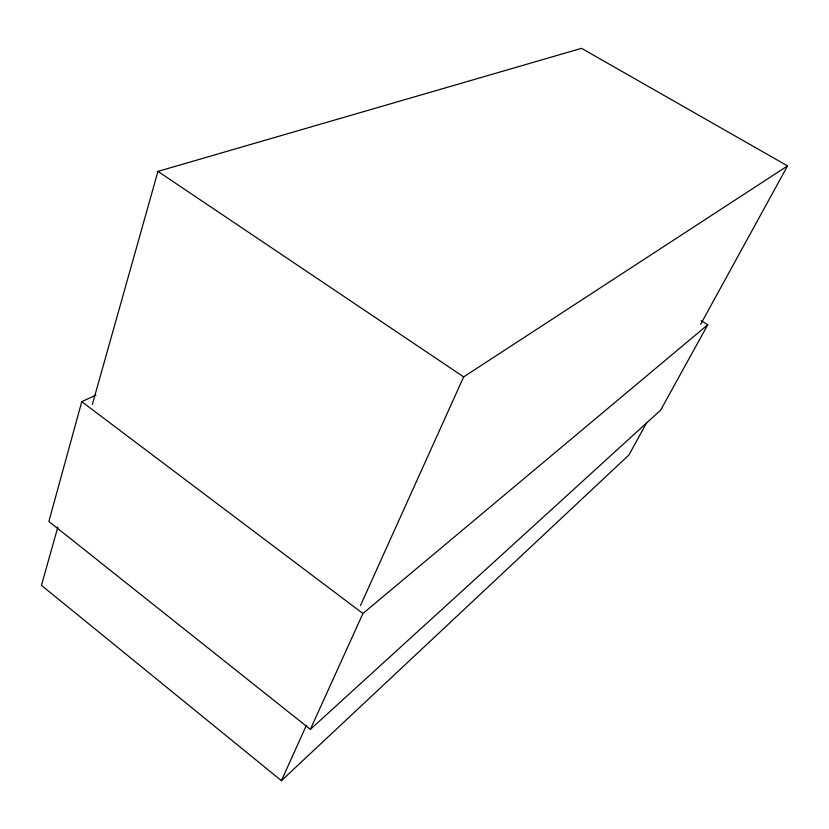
<?xml version="1.0" encoding="UTF-8"?>
<svg xmlns="http://www.w3.org/2000/svg" width="829" height="829" viewBox="0 0 829 829"><rect width="100%" height="100%" fill="white"/><g stroke="black" fill="none" stroke-linecap="round" stroke-linejoin="round"><path stroke-width="1.24" d="M95.822 395.164L81.77 401.682L48.87 521.451L310.367 729.354L660.661 410.137L707.759 324.761L701.251 320.73M57.843 527.089L41.45 585.357L281.425 780.669L628.973 454.945L646.661 422.697M92.34 404.5L157.945 171.396L581.533 48.331L787.55 165.893L700.671 324.253M281.425 780.669L306.419 725.302M360.449 605.574L463.66 376.894L787.55 165.893M310.367 729.354L362.926 613.501L707.759 324.761M157.945 171.396L463.66 376.894M81.77 401.682L362.926 613.501"/></g></svg>
